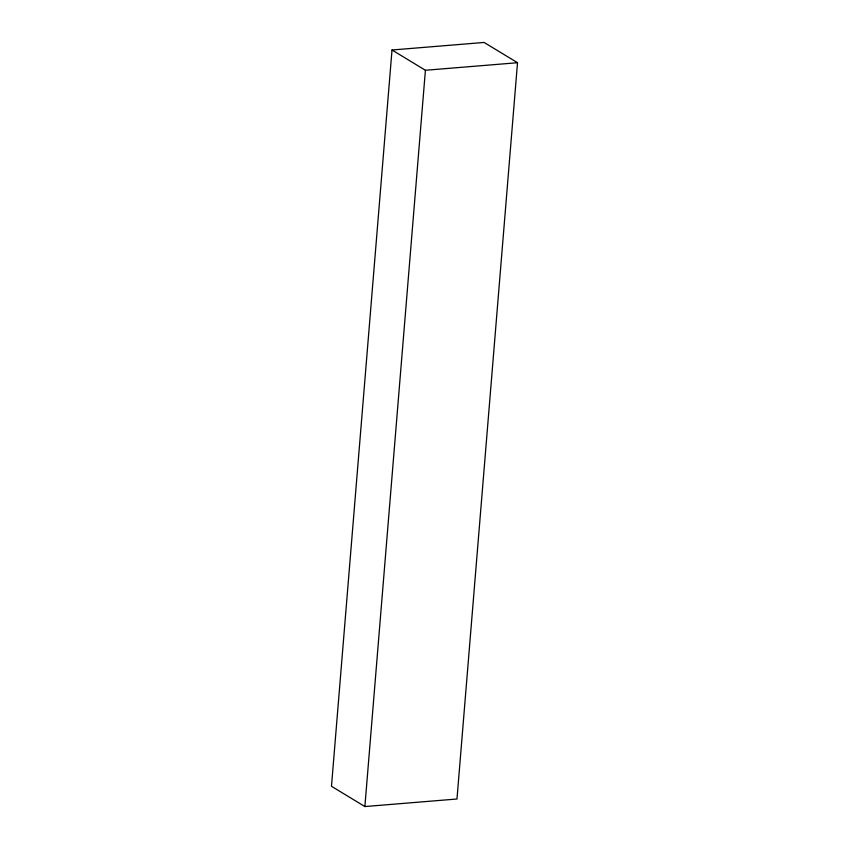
<?xml version="1.0" encoding="UTF-8"?>
<svg xmlns="http://www.w3.org/2000/svg" width="849" height="849" viewBox="0 0 849 849"><rect width="100%" height="100%" fill="white"/><g stroke="black" fill="none" stroke-linecap="round" stroke-linejoin="round"><path stroke-width="1.27" d="M392.015 49.995L331.481 786.28L364.879 806.55L456.985 799.005L517.519 62.72L484.121 42.45L392.015 49.995L425.413 70.265L517.519 62.72M364.879 806.55L425.413 70.265"/></g></svg>
